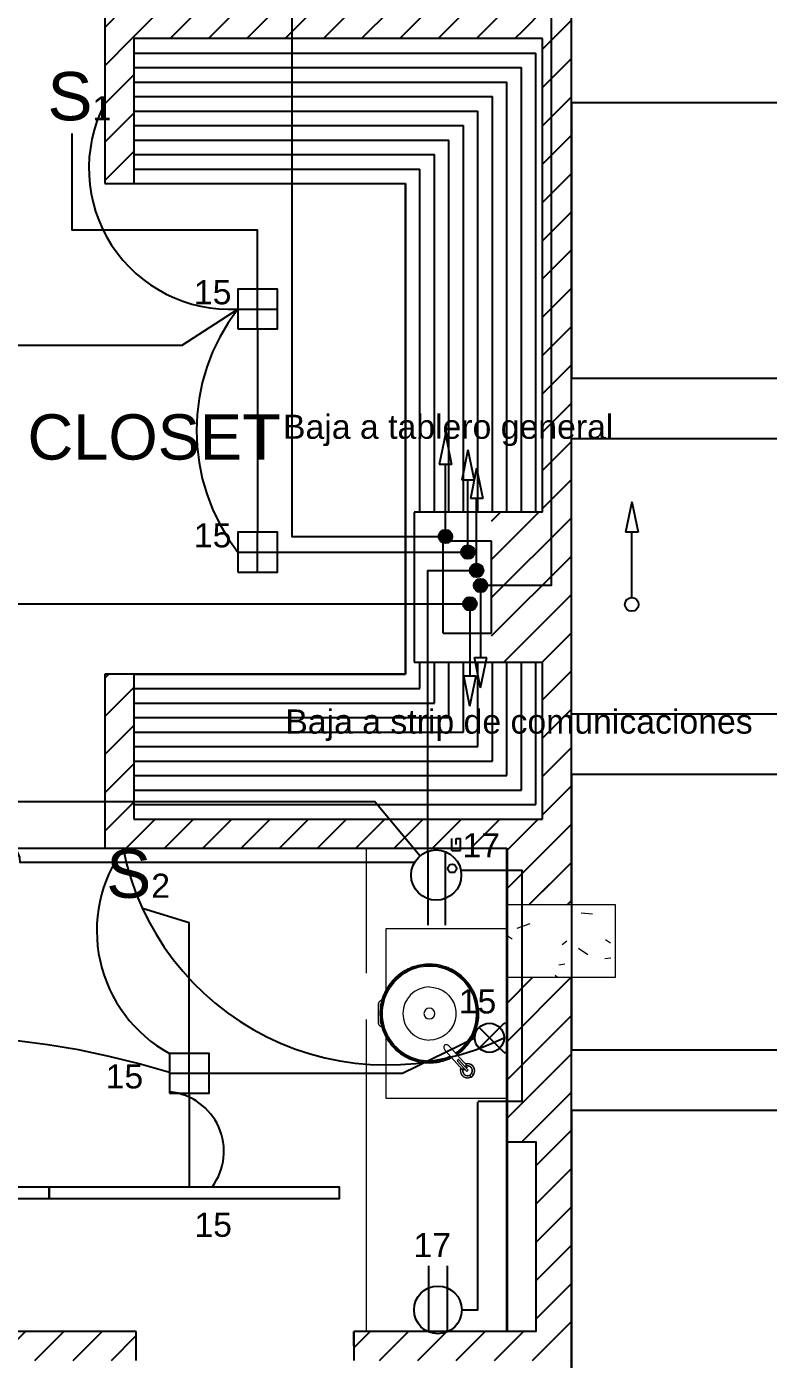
# Model space of a CAD drawing. Header units: inches. Extents: x 131 to 82119, y 71 to 16923.
# Drawn here: x 326.74 to 329.81, y 166.78 to 172.3 of the extents above; entities that cross this region are included whole.
import ezdxf
from ezdxf.enums import TextEntityAlignment as Align

# ---------------------------------------------------------------- set-up
doc = ezdxf.new("R2010")
doc.units = ezdxf.units.IN
doc.header["$MEASUREMENT"] = 0
doc.linetypes.add('HIDDEN', pattern=[9.525, 6.35, -3.175])
for name, color, linetype in [('Arquitectonico', 253, 'Continuous'), ('BLOQUES TOMAS Y LUCES', 140, 'Continuous'), ('INTERRUPTORES', 6, 'Continuous'), ('LAMPARAS', 20, 'Continuous'), ('LUCES Y TOMAS', 5, 'Continuous'), ('Retorno', 5, 'HIDDEN')]:
    doc.layers.add(name, color=color, linetype=linetype)
for name, color, linetype, lineweight in [('DUCTO-PARED O TECHO', 7, 'Continuous', 25), ('P-SANR-FIXT-OTLN', 6, 'Continuous', 18), ('Q-CASE-____-MCUT', 31, 'Continuous', 35), ('Q-CASE-____-OTLN', 31, 'Continuous', 18), ('RED-TELEVISIÓN', 84, 'TELEVISION', 25), ('RED-TELÉFONO', 240, 'TELEFONO', 25), ('S-COLS-____-MCUT', 52, 'Continuous', 18), ('S-COLS-____-OTLN', 52, 'Continuous', 18), ('SIMBOLOGIA', 150, 'Continuous', 25), ('SIMBOLOGÍA', 150, 'Continuous', 25)]:
    doc.layers.add(name, color=color, linetype=linetype, lineweight=lineweight)
doc.styles.add('Arial_2', font='arial.ttf', dxfattribs={"height": 0.089295})
doc.styles.get("Standard").update_dxf_attribs({"font": 'arial.ttf'})
doc.linetypes.add('TELEFONO', pattern='A,0.32,-0.12,["TEL",Standard,S=0.065,R=0,X=-0.065,Y=-0.0325],-0.14', length=0.58)
doc.linetypes.add('TELEVISION', pattern='A,0.32,-0.13,["TV",Standard,S=0.065,R=0,X=-0.065,Y=-0.0325],-0.13', length=0.58)
pattern_1 = [(45, (332.12192, 174.97212), (-0.079196, 0.079196), [])]

# ---------------------------------------------------------------- blocks, each defined once
blk = doc.blocks.new('M_Concrete-Rectangular-Column - Columna Concreto 0_30 x 0_45-1658768-ARQ-P2')
at = {"layer": 'S-COLS-____-OTLN'}
h = blk.add_hatch(dxfattribs=at)
h.set_pattern_fill('FP_8', style=0, pattern_type=2)
h.set_pattern_definition([(50, (3.166, 6.459), (0.546432, -0.047308), [0.057, -0.629]), (355, (3.166, 6.459), (-0.10543, 0.57337), [0.046, -0.503]), (100.451, (3.212, 6.455), (0.440955, 0.525708), [0.049, -0.534]), (46.184, (3.166, 6.611), (0.81312, -0.12606), [0.086, -0.943]), (96.636, (3.234, 6.601), (0.711995, 0.74225), [0.073, -0.801]), (351.184, (3.166, 6.611), (0.71223, 0.74262), [0.069, -0.754]), (21, (3.242, 6.573), (0.454985, -0.306292), [0.057, -0.629]), (326, (3.242, 6.573), (0.185766, 0.552594), [0.046, -0.503]), (71.451, (3.28, 6.548), (0.640536, 0.246016), [0.049, -0.534]), (37.5, (3.166, 6.459), (0.009206, 0.2541166), [0.025, -0.472, 0.025, -0.485, -0.505]), (37.5, (3.166, 6.459), (0.009206, 0.2541166), [-1.007, 0.025, -0.48]), (7.5, (3.166, 6.459), (0.200461, 0.300738), [0.025, -0.266, 0.025, -0.46, -0.192]), (7.5, (3.166, 6.459), (0.200461, 0.300738), [-0.776, 0.025, -0.167]), (327.5, (2.996, 6.459), (0.406483, -0.0170776), [0.025, -0.165, 0.025, -0.569, -0.789]), (327.5, (2.996, 6.459), (0.406483, -0.0170776), [-0.785, 0.025, -0.764]), (317.5, (2.92, 6.459), (0.443999, 0.076008), [0.025, -0.223, 0.025, -0.37, -0.56]), (317.5, (2.92, 6.459), (0.443999, 0.076008), [-0.642, 0.025, -0.535])])
h.paths.add_polyline_path([(0.225, -0.15), (0.225, 0.15), (-0.225, 0.15), (-0.225, -0.15)], flags=0)
at = {"layer": 'S-COLS-____-MCUT'}
for p, q in [((0.225, 0.15), (-0.225, 0.15)), ((-0.225, 0.15), (-0.225, -0.15)), ((0.225, -0.15), (0.225, 0.15)), ((-0.225, -0.15), (0.225, -0.15))]:
    blk.add_line(p, q, dxfattribs=at)
blk = doc.blocks.new('Encimera sin hueco - Profundidad 600 mm-V13-ARQ-P2')
at = {"layer": 'Q-CASE-____-MCUT'}
blk.add_line((-1.2005, -0.0191), (0.7995, -0.0191), dxfattribs=at)
at = {"layer": 'Q-CASE-____-OTLN'}
for p, q in [((-1.2005, -0.0191), (0.7995, -0.0191)), ((-1.2005, -0.6), (-0.683, -0.6)), ((-0.4908, -0.6), (0.7995, -0.6))]:
    blk.add_line(p, q, dxfattribs=at)
blk = doc.blocks.new('Single_Sink_Vanity_15616 - 500x700mm-V4-ARQ-P2')
at = {"layer": 'P-SANR-FIXT-OTLN'}
for p, q in [((0.035, 0.2825), (-0.035, 0.2825)), ((-0.0961, 0.25), (-0.35, 0.25)), ((-0.35, 0.25), (-0.35, -0.2499)), ((-0.035, 0.2725), (-0.017, 0.2725)), ((0.017, 0.2725), (0.035, 0.2725)), ((0.35, 0.25), (0.0961, 0.25)), ((0.35, -0.2499), (0.35, 0.25)), ((-0.154, 0.0036), (-0.2324, -0.067)), ((-0.1953, -0.0448), (-0.2395, -0.0846)), ((-0.2339, -0.0907), (-0.1898, -0.051)), ((-0.2157, -0.0856), (-0.1373, -0.015)), ((-0.2568, -0.0957), (-0.2626, -0.1009)), ((-0.2533, -0.1112), (-0.2475, -0.106)), ((-0.2339, -0.0907), (-0.2395, -0.0846))]:
    blk.add_line(p, q, dxfattribs=at)
at = {"layer": 'P-SANR-FIXT-OTLN', "flags": 128}
for points in [[(-0.035, 0.2825), (-0.0358, 0.2825), (-0.0366, 0.2824), (-0.0374, 0.2824), (-0.0382, 0.2822), (-0.039, 0.2821), (-0.0398, 0.2819), (-0.0405, 0.2817), (-0.0413, 0.2815), (-0.042, 0.2812), (-0.0428, 0.2809), (-0.0435, 0.2806), (-0.0442, 0.2802), (-0.0449, 0.2799), (-0.0456, 0.2794), (-0.0463, 0.279), (-0.0469, 0.2785), (-0.0476, 0.2781), (-0.0482, 0.2775), (-0.0488, 0.277), (-0.0493, 0.2764), (-0.0499, 0.2758), (-0.0504, 0.2752), (-0.0509, 0.2746), (-0.0514, 0.274), (-0.0518, 0.2733), (-0.0522, 0.2726), (-0.0526, 0.2719), (-0.053, 0.2712), (-0.0533, 0.2705), (-0.0536, 0.2697), (-0.0539, 0.269), (-0.0542, 0.2682), (-0.0544, 0.2675), (-0.0546, 0.2667)], [(-0.0493, 0.2764), (-0.0499, 0.2758), (-0.0504, 0.2752), (-0.0509, 0.2746), (-0.0514, 0.274), (-0.0518, 0.2733), (-0.0522, 0.2726), (-0.0526, 0.2719), (-0.053, 0.2712), (-0.0533, 0.2705), (-0.0536, 0.2697), (-0.0539, 0.269), (-0.0542, 0.2682), (-0.0544, 0.2675), (-0.0546, 0.2667)], [(-0.035, 0.2825), (-0.0358, 0.2825), (-0.0366, 0.2824), (-0.0374, 0.2824), (-0.0382, 0.2822), (-0.039, 0.2821), (-0.0398, 0.2819), (-0.0405, 0.2817), (-0.0413, 0.2815), (-0.042, 0.2812), (-0.0428, 0.2809), (-0.0435, 0.2806), (-0.0442, 0.2802), (-0.0449, 0.2799), (-0.0456, 0.2794), (-0.0463, 0.279), (-0.0469, 0.2785), (-0.0476, 0.2781), (-0.0482, 0.2775), (-0.0488, 0.277)], [(0.0489, 0.2768), (0.0483, 0.2774), (0.0477, 0.2779), (0.0471, 0.2784), (0.0465, 0.2789), (0.0458, 0.2793), (0.0451, 0.2797), (0.0444, 0.2801), (0.0437, 0.2805), (0.043, 0.2808), (0.0422, 0.2811), (0.0415, 0.2814), (0.0407, 0.2817), (0.04, 0.2819), (0.0392, 0.2821), (0.0384, 0.2822), (0.0376, 0.2823), (0.0368, 0.2824), (0.036, 0.2825), (0.0352, 0.2825), (0.035, 0.2825)], [(0.0546, 0.2665), (0.0544, 0.2673), (0.0542, 0.268), (0.054, 0.2688), (0.0537, 0.2695), (0.0534, 0.2703), (0.0531, 0.271), (0.0527, 0.2717), (0.0524, 0.2724), (0.0519, 0.2731), (0.0515, 0.2738), (0.051, 0.2744), (0.0506, 0.2751), (0.05, 0.2757), (0.0495, 0.2763), (0.0489, 0.2768), (0.0483, 0.2774), (0.0477, 0.2779), (0.0471, 0.2784), (0.0465, 0.2789), (0.0458, 0.2793), (0.0451, 0.2797), (0.0444, 0.2801), (0.0437, 0.2805), (0.043, 0.2808), (0.0422, 0.2811), (0.0415, 0.2814), (0.0407, 0.2817), (0.04, 0.2819), (0.0392, 0.2821), (0.0384, 0.2822), (0.0376, 0.2823), (0.0368, 0.2824), (0.036, 0.2825), (0.0352, 0.2825), (0.035, 0.2825)], [(0.0546, 0.2665), (0.0544, 0.2673), (0.0542, 0.268), (0.054, 0.2688), (0.0537, 0.2695), (0.0534, 0.2703), (0.0531, 0.271), (0.0527, 0.2717), (0.0524, 0.2724), (0.0519, 0.2731), (0.0515, 0.2738), (0.051, 0.2744), (0.0506, 0.2751), (0.05, 0.2757), (0.0495, 0.2763)], [(0.2047, 0.07), (0.2045, 0.0782), (0.204, 0.0864), (0.2032, 0.0945), (0.202, 0.1026), (0.2006, 0.1107), (0.1988, 0.1186), (0.1967, 0.1266), (0.1943, 0.1344), (0.1915, 0.1421), (0.1885, 0.1497), (0.1852, 0.1572), (0.1815, 0.1645), (0.1776, 0.1717), (0.1734, 0.1787), (0.1689, 0.1856), (0.1641, 0.1922), (0.1591, 0.1987), (0.1539, 0.2049), (0.1483, 0.211), (0.1426, 0.2168), (0.1366, 0.2224), (0.1304, 0.2277), (0.124, 0.2328), (0.1174, 0.2376), (0.1106, 0.2422), (0.1036, 0.2465), (0.0965, 0.2505), (0.0892, 0.2542), (0.0817, 0.2576), (0.0742, 0.2607), (0.0665, 0.2636), (0.0587, 0.2661), (0.0508, 0.2682), (0.0428, 0.2701), (0.0348, 0.2717), (0.0267, 0.2729), (0.0186, 0.2738), (0.0104, 0.2744), (0.0022, 0.2746), (-0.006, 0.2746), (-0.0142, 0.2742), (-0.0223, 0.2734), (-0.0304, 0.2724), (-0.0385, 0.271), (-0.0465, 0.2693), (-0.0544, 0.2673), (-0.0623, 0.2649), (-0.07, 0.2623), (-0.0777, 0.2593), (-0.0852, 0.2561), (-0.0925, 0.2525), (-0.0998, 0.2487), (-0.1068, 0.2446), (-0.1137, 0.2401), (-0.1204, 0.2355), (-0.127, 0.2305), (-0.1333, 0.2253), (-0.1394, 0.2199), (-0.1453, 0.2142), (-0.1509, 0.2082), (-0.1563, 0.2021), (-0.1615, 0.1957), (-0.1664, 0.1892), (-0.171, 0.1824), (-0.1754, 0.1755), (-0.1794, 0.1684), (-0.1832, 0.1611), (-0.1867, 0.1537), (-0.1899, 0.1462), (-0.1928, 0.1386), (-0.1954, 0.1308), (-0.1977, 0.1229), (-0.1996, 0.115), (-0.2013, 0.107), (-0.2026, 0.0989), (-0.2036, 0.0908), (-0.2043, 0.0826), (-0.2046, 0.0744), (-0.2047, 0.07)], [(0.1997, 0.07), (0.1995, 0.078), (0.199, 0.086), (0.1982, 0.0939), (0.1971, 0.1018), (0.1957, 0.1097), (0.1939, 0.1175), (0.1919, 0.1252), (0.1895, 0.1328), (0.1869, 0.1403), (0.1839, 0.1477), (0.1806, 0.155), (0.1771, 0.1622), (0.1733, 0.1692), (0.1692, 0.1761), (0.1648, 0.1827), (0.1601, 0.1892), (0.1552, 0.1955), (0.1501, 0.2016), (0.1447, 0.2075), (0.1391, 0.2132), (0.1333, 0.2187), (0.1272, 0.2239), (0.121, 0.2288), (0.1145, 0.2336), (0.1079, 0.238), (0.1011, 0.2422), (0.0941, 0.2461), (0.087, 0.2497), (0.0797, 0.253), (0.0723, 0.2561), (0.0648, 0.2588), (0.0572, 0.2613), (0.0495, 0.2634), (0.0418, 0.2652), (0.0339, 0.2667), (0.026, 0.2679), (0.0181, 0.2688), (0.0101, 0.2694), (0.0022, 0.2696), (-0.0058, 0.2696), (-0.0138, 0.2692), (-0.0218, 0.2685), (-0.0297, 0.2674), (-0.0375, 0.2661), (-0.0454, 0.2644), (-0.0531, 0.2625), (-0.0608, 0.2602), (-0.0683, 0.2576), (-0.0758, 0.2547), (-0.0831, 0.2515), (-0.0903, 0.2481), (-0.0973, 0.2443), (-0.1042, 0.2403), (-0.1109, 0.236), (-0.1175, 0.2314), (-0.1239, 0.2266), (-0.13, 0.2215), (-0.136, 0.2162), (-0.1417, 0.2106), (-0.1472, 0.2049), (-0.1525, 0.1989), (-0.1575, 0.1927), (-0.1623, 0.1863), (-0.1668, 0.1797), (-0.1711, 0.1729), (-0.1751, 0.166), (-0.1788, 0.1589), (-0.1822, 0.1517), (-0.1853, 0.1443), (-0.1881, 0.1369), (-0.1906, 0.1293), (-0.1929, 0.1216), (-0.1948, 0.1139), (-0.1964, 0.1061), (-0.1977, 0.0982), (-0.1986, 0.0902), (-0.1993, 0.0823), (-0.1996, 0.0743), (-0.1997, 0.07)], [(-0.042, 0.2697), (-0.0417, 0.2699), (-0.0414, 0.2702), (-0.0411, 0.2705), (-0.0407, 0.2707), (-0.0404, 0.2709), (-0.0401, 0.2711), (-0.0397, 0.2713), (-0.0394, 0.2715), (-0.039, 0.2717), (-0.0386, 0.2718), (-0.0382, 0.272), (-0.0379, 0.2721), (-0.0375, 0.2722), (-0.0371, 0.2723), (-0.0367, 0.2724), (-0.0363, 0.2724), (-0.0359, 0.2725), (-0.0355, 0.2725), (-0.0351, 0.2725), (-0.035, 0.2725)], [(0.035, 0.2725), (0.0354, 0.2725), (0.0358, 0.2725), (0.0362, 0.2724), (0.0366, 0.2724), (0.037, 0.2723), (0.0374, 0.2722), (0.0378, 0.2721), (0.0381, 0.272), (0.0385, 0.2719), (0.0389, 0.2717), (0.0393, 0.2715), (0.0396, 0.2714), (0.04, 0.2712), (0.0403, 0.271), (0.0406, 0.2708), (0.041, 0.2705), (0.0413, 0.2703), (0.0416, 0.27), (0.0419, 0.2697), (0.0422, 0.2695)], [(-0.2047, 0.07), (-0.2045, 0.0618), (-0.204, 0.0536), (-0.2032, 0.0455), (-0.202, 0.0374), (-0.2006, 0.0293), (-0.1988, 0.0214), (-0.1967, 0.0134), (-0.1943, 0.0056), (-0.1915, -0.0021), (-0.1885, -0.0097), (-0.1852, -0.0172), (-0.1825, -0.0224)], [(-0.1997, 0.07), (-0.1995, 0.062), (-0.199, 0.054), (-0.1982, 0.0461), (-0.1971, 0.0382), (-0.1957, 0.0303), (-0.1939, 0.0225), (-0.1919, 0.0148), (-0.1895, 0.0072), (-0.1869, -0.0003), (-0.1839, -0.0077), (-0.1806, -0.015), (-0.1787, -0.019)], [(-0.1699, -0.044), (-0.1689, -0.0456), (-0.1641, -0.0522), (-0.1591, -0.0587), (-0.1539, -0.0649), (-0.1483, -0.071), (-0.1426, -0.0768), (-0.1366, -0.0824), (-0.1304, -0.0877), (-0.124, -0.0928), (-0.1174, -0.0976), (-0.1106, -0.1022), (-0.1036, -0.1065), (-0.0965, -0.1105), (-0.0892, -0.1142), (-0.0817, -0.1176), (-0.0742, -0.1207), (-0.0665, -0.1236), (-0.0587, -0.1261), (-0.0508, -0.1282), (-0.0428, -0.1301), (-0.0348, -0.1317), (-0.0267, -0.1329), (-0.0186, -0.1338), (-0.0104, -0.1344), (-0.0022, -0.1346), (0.006, -0.1346), (0.0142, -0.1342), (0.0223, -0.1334), (0.0304, -0.1324), (0.0385, -0.131), (0.0465, -0.1293), (0.0544, -0.1273), (0.0623, -0.1249), (0.07, -0.1223), (0.0777, -0.1193), (0.0852, -0.1161), (0.0925, -0.1125), (0.0998, -0.1087), (0.1068, -0.1046), (0.1137, -0.1001), (0.1204, -0.0955), (0.127, -0.0905), (0.1333, -0.0853), (0.1394, -0.0799), (0.1453, -0.0742), (0.1509, -0.0682), (0.1563, -0.0621), (0.1615, -0.0557), (0.1664, -0.0492), (0.171, -0.0424), (0.1754, -0.0355), (0.1794, -0.0284), (0.1832, -0.0211), (0.1867, -0.0137), (0.1899, -0.0062), (0.1928, 0.0014), (0.1954, 0.0092), (0.1977, 0.0171), (0.1996, 0.025), (0.2013, 0.033), (0.2026, 0.0411), (0.2036, 0.0492), (0.2043, 0.0574), (0.2046, 0.0656), (0.2047, 0.07)], [(-0.1662, -0.0406), (-0.1648, -0.0427), (-0.1601, -0.0492), (-0.1552, -0.0555), (-0.1501, -0.0616), (-0.1447, -0.0675), (-0.1391, -0.0732), (-0.1333, -0.0787), (-0.1272, -0.0839), (-0.121, -0.0888), (-0.1145, -0.0936), (-0.1079, -0.098), (-0.1011, -0.1022), (-0.0941, -0.1061), (-0.087, -0.1097), (-0.0797, -0.113), (-0.0723, -0.1161), (-0.0648, -0.1188), (-0.0572, -0.1213), (-0.0495, -0.1234), (-0.0418, -0.1252), (-0.0339, -0.1267), (-0.026, -0.1279), (-0.0181, -0.1288), (-0.0101, -0.1294), (-0.0022, -0.1296), (0.0058, -0.1296), (0.0138, -0.1292), (0.0218, -0.1285), (0.0297, -0.1274), (0.0375, -0.1261), (0.0454, -0.1244), (0.0531, -0.1225), (0.0608, -0.1202), (0.0683, -0.1176), (0.0758, -0.1147), (0.0831, -0.1115), (0.0903, -0.1081), (0.0973, -0.1043), (0.1042, -0.1003), (0.1109, -0.096), (0.1175, -0.0914), (0.1239, -0.0866), (0.13, -0.0815), (0.136, -0.0762), (0.1417, -0.0706), (0.1472, -0.0649), (0.1525, -0.0589), (0.1575, -0.0527), (0.1623, -0.0463), (0.1668, -0.0397), (0.1711, -0.0329), (0.1751, -0.026), (0.1788, -0.0189), (0.1822, -0.0117), (0.1853, -0.0043), (0.1881, 0.0031), (0.1906, 0.0107), (0.1929, 0.0184), (0.1948, 0.0261), (0.1964, 0.0339), (0.1977, 0.0418), (0.1986, 0.0498), (0.1993, 0.0577), (0.1996, 0.0657), (0.1997, 0.07)], [(0.1099, 0.07), (0.1084, 0.0519), (0.1039, 0.0343), (0.0966, 0.0177), (0.0867, 0.0025), (0.0744, -0.0108), (0.0601, -0.022), (0.0441, -0.0306), (0.027, -0.0365), (0.0091, -0.0395), (-0.0091, -0.0395), (-0.027, -0.0365), (-0.0441, -0.0306), (-0.0601, -0.022), (-0.0744, -0.0108), (-0.0867, 0.0025), (-0.0966, 0.0177), (-0.1039, 0.0343), (-0.1084, 0.0519), (-0.11, 0.07)], [(-0.1314, 0.0071), (-0.1333, 0.0087), (-0.1357, 0.0097), (-0.1385, 0.0101), (-0.1415, 0.0099), (-0.1447, 0.0092), (-0.1479, 0.0078), (-0.1511, 0.0059), (-0.154, 0.0036)], [(-0.1373, -0.015), (-0.1346, -0.0123), (-0.1325, -0.0094), (-0.1308, -0.0063), (-0.1297, -0.0032), (-0.1292, -0.0002), (-0.1293, 0.0026), (-0.1301, 0.0051), (-0.1314, 0.0071)], [(-0.1898, -0.051), (-0.1904, -0.0494), (-0.1912, -0.0479), (-0.1924, -0.0466), (-0.1937, -0.0456), (-0.1953, -0.0448)], [(-0.2256, -0.0609), (-0.2266, -0.0605), (-0.2276, -0.0602), (-0.2288, -0.0598), (-0.2299, -0.0595), (-0.231, -0.0593), (-0.2321, -0.0591), (-0.2333, -0.0589), (-0.2344, -0.0588), (-0.2356, -0.0587), (-0.2368, -0.0587), (-0.2379, -0.0587), (-0.2391, -0.0588), (-0.2402, -0.0589), (-0.2414, -0.0591), (-0.2425, -0.0593), (-0.2436, -0.0596), (-0.2448, -0.0599), (-0.2459, -0.0602), (-0.247, -0.0606), (-0.248, -0.061), (-0.2491, -0.0615), (-0.2501, -0.062), (-0.2512, -0.0626), (-0.2521, -0.0632), (-0.2531, -0.0638), (-0.2541, -0.0645), (-0.255, -0.0652), (-0.2559, -0.0659), (-0.2567, -0.0667), (-0.2575, -0.0675), (-0.2583, -0.0684), (-0.2591, -0.0693), (-0.2598, -0.0702), (-0.2605, -0.0711), (-0.2611, -0.0721), (-0.2617, -0.0731), (-0.2623, -0.0741), (-0.2628, -0.0751), (-0.2633, -0.0762), (-0.2637, -0.0772), (-0.2641, -0.0783), (-0.2645, -0.0794), (-0.2648, -0.0805), (-0.265, -0.0817), (-0.2653, -0.0828), (-0.2654, -0.084), (-0.2656, -0.0851), (-0.2656, -0.0863), (-0.2657, -0.0874), (-0.2657, -0.0886), (-0.2656, -0.0897), (-0.2655, -0.0909), (-0.2653, -0.092), (-0.2651, -0.0932), (-0.2649, -0.0943), (-0.2646, -0.0954), (-0.2643, -0.0966), (-0.2639, -0.0976), (-0.2635, -0.0987), (-0.263, -0.0998), (-0.2625, -0.1008)], [(-0.2245, -0.0712), (-0.2252, -0.0708), (-0.2259, -0.0703), (-0.2266, -0.0699), (-0.2273, -0.0695), (-0.228, -0.0692), (-0.2288, -0.0688), (-0.2295, -0.0685), (-0.2303, -0.0683), (-0.2311, -0.068), (-0.2319, -0.0678), (-0.2327, -0.0676), (-0.2335, -0.0675), (-0.2343, -0.0674), (-0.2351, -0.0673), (-0.2359, -0.0672), (-0.2367, -0.0672), (-0.2376, -0.0672), (-0.2384, -0.0673), (-0.2392, -0.0674), (-0.24, -0.0675), (-0.2408, -0.0676), (-0.2416, -0.0678), (-0.2424, -0.068), (-0.2432, -0.0683), (-0.2439, -0.0686), (-0.2447, -0.0689), (-0.2455, -0.0692), (-0.2462, -0.0696), (-0.2469, -0.07), (-0.2476, -0.0704), (-0.2483, -0.0708), (-0.2489, -0.0713), (-0.2496, -0.0718), (-0.2502, -0.0723), (-0.2508, -0.0729), (-0.2514, -0.0735), (-0.252, -0.0741), (-0.2525, -0.0747), (-0.253, -0.0753), (-0.2535, -0.076), (-0.2539, -0.0767), (-0.2544, -0.0774), (-0.2548, -0.0781), (-0.2551, -0.0788), (-0.2555, -0.0796), (-0.2558, -0.0803), (-0.2561, -0.0811), (-0.2563, -0.0819), (-0.2565, -0.0826), (-0.2567, -0.0834), (-0.2569, -0.0842), (-0.257, -0.0851), (-0.2571, -0.0859), (-0.2571, -0.0867), (-0.2571, -0.0875), (-0.2571, -0.0883), (-0.2571, -0.0891), (-0.257, -0.0899), (-0.2569, -0.0908), (-0.2568, -0.0916)], [(-0.2249, -0.0716), (-0.2255, -0.0711), (-0.2262, -0.0707), (-0.2269, -0.0703), (-0.2276, -0.0699), (-0.2283, -0.0695), (-0.2291, -0.0692), (-0.2298, -0.0689), (-0.2306, -0.0686), (-0.2313, -0.0684), (-0.2321, -0.0682), (-0.2329, -0.068), (-0.2337, -0.0679), (-0.2345, -0.0678), (-0.2353, -0.0677), (-0.2361, -0.0676), (-0.2369, -0.0676), (-0.2377, -0.0676), (-0.2385, -0.0677), (-0.2393, -0.0678), (-0.2401, -0.0679), (-0.2409, -0.068), (-0.2417, -0.0682), (-0.2425, -0.0684), (-0.2433, -0.0687), (-0.244, -0.0689), (-0.2448, -0.0692), (-0.2455, -0.0696), (-0.2463, -0.0699), (-0.247, -0.0703), (-0.2477, -0.0707), (-0.2483, -0.0712), (-0.249, -0.0717), (-0.2496, -0.0722), (-0.2502, -0.0727), (-0.2508, -0.0732), (-0.2514, -0.0738), (-0.252, -0.0744), (-0.2525, -0.075), (-0.253, -0.0756), (-0.2535, -0.0763), (-0.2539, -0.077), (-0.2543, -0.0776), (-0.2547, -0.0784), (-0.2551, -0.0791), (-0.2554, -0.0798), (-0.2557, -0.0806), (-0.256, -0.0813), (-0.2563, -0.0821), (-0.2565, -0.0829), (-0.2567, -0.0837), (-0.2568, -0.0844), (-0.2569, -0.0852), (-0.257, -0.0861), (-0.2571, -0.0869), (-0.2571, -0.0877), (-0.2571, -0.0885), (-0.257, -0.0893), (-0.257, -0.0901), (-0.2569, -0.0909), (-0.2567, -0.0917), (-0.2566, -0.0925), (-0.2564, -0.0933), (-0.2561, -0.094), (-0.2559, -0.0948), (-0.2556, -0.0956), (-0.2552, -0.0963), (-0.2549, -0.097), (-0.2545, -0.0977), (-0.2541, -0.0984), (-0.2537, -0.0991), (-0.2532, -0.0998), (-0.2527, -0.1004), (-0.2522, -0.101), (-0.2519, -0.1014)], [(-0.2562, -0.0939), (-0.2559, -0.0947), (-0.2556, -0.0955), (-0.2553, -0.0962), (-0.2549, -0.097), (-0.2545, -0.0977), (-0.2541, -0.0984), (-0.2537, -0.0991), (-0.2532, -0.0997), (-0.2527, -0.1004), (-0.2522, -0.101), (-0.2519, -0.1014)], [(-0.253, -0.1116), (-0.252, -0.1123), (-0.251, -0.1128), (-0.25, -0.1134), (-0.249, -0.1139), (-0.2479, -0.1144), (-0.2468, -0.1148), (-0.2458, -0.1152), (-0.2446, -0.1155), (-0.2435, -0.1158), (-0.2424, -0.1161), (-0.2413, -0.1163), (-0.2401, -0.1164), (-0.239, -0.1166), (-0.2378, -0.1166), (-0.2366, -0.1166), (-0.2355, -0.1166), (-0.2343, -0.1165), (-0.2332, -0.1164), (-0.232, -0.1163), (-0.2309, -0.1161), (-0.2298, -0.1158), (-0.2286, -0.1155), (-0.2275, -0.1152), (-0.2264, -0.1148), (-0.2254, -0.1143), (-0.2243, -0.1139), (-0.2233, -0.1133), (-0.2222, -0.1128), (-0.2213, -0.1122), (-0.2203, -0.1115), (-0.2193, -0.1109), (-0.2184, -0.1102), (-0.2175, -0.1094), (-0.2167, -0.1086), (-0.2159, -0.1078), (-0.2151, -0.107), (-0.2143, -0.1061), (-0.2136, -0.1052), (-0.2129, -0.1042), (-0.2123, -0.1033), (-0.2117, -0.1023), (-0.2111, -0.1013), (-0.2106, -0.1002), (-0.2101, -0.0992), (-0.2097, -0.0981), (-0.2093, -0.097), (-0.2089, -0.0959), (-0.2086, -0.0948), (-0.2084, -0.0937), (-0.2081, -0.0925), (-0.208, -0.0914), (-0.2078, -0.0902), (-0.2078, -0.0891), (-0.2077, -0.0879), (-0.2077, -0.0868), (-0.2078, -0.0856), (-0.2079, -0.0845), (-0.2081, -0.0833), (-0.2083, -0.0822), (-0.2085, -0.081), (-0.2088, -0.0799)], [(-0.2519, -0.1014), (-0.2513, -0.102), (-0.2508, -0.1025), (-0.2502, -0.1031), (-0.2496, -0.1036), (-0.2489, -0.1041), (-0.2483, -0.1045), (-0.2476, -0.105), (-0.2469, -0.1054), (-0.2462, -0.1058), (-0.2454, -0.1061), (-0.2447, -0.1065), (-0.244, -0.1068), (-0.2432, -0.107), (-0.2424, -0.1073), (-0.2416, -0.1075), (-0.2409, -0.1077), (-0.2401, -0.1078), (-0.2393, -0.1079), (-0.2385, -0.108), (-0.2376, -0.108), (-0.2368, -0.108), (-0.236, -0.108), (-0.2352, -0.108), (-0.2344, -0.1079), (-0.2336, -0.1078), (-0.2328, -0.1076), (-0.232, -0.1075), (-0.2313, -0.1072), (-0.2305, -0.107), (-0.2297, -0.1067), (-0.229, -0.1064), (-0.2282, -0.1061), (-0.2275, -0.1057), (-0.2268, -0.1054), (-0.2261, -0.1049), (-0.2254, -0.1045), (-0.2248, -0.104), (-0.2241, -0.1035), (-0.2235, -0.103), (-0.2229, -0.1025), (-0.2224, -0.1019), (-0.2218, -0.1013), (-0.2213, -0.1007), (-0.2208, -0.1), (-0.2203, -0.0994), (-0.2199, -0.0987), (-0.2194, -0.098), (-0.219, -0.0973), (-0.2187, -0.0966), (-0.2183, -0.0959), (-0.218, -0.0951), (-0.2178, -0.0944), (-0.2175, -0.0936), (-0.2173, -0.0928), (-0.2171, -0.092), (-0.217, -0.0912), (-0.2168, -0.0904), (-0.2168, -0.0896), (-0.2167, -0.0888), (-0.2167, -0.088), (-0.2167, -0.0872), (-0.2167, -0.0864), (-0.2168, -0.0856), (-0.2169, -0.0848), (-0.217, -0.084), (-0.2172, -0.0832), (-0.2174, -0.0824), (-0.2176, -0.0816), (-0.2179, -0.0809), (-0.2182, -0.0801), (-0.2185, -0.0794), (-0.2189, -0.0787), (-0.2193, -0.0779)], [(-0.2519, -0.1014), (-0.2513, -0.102), (-0.2508, -0.1025), (-0.2501, -0.1031), (-0.2495, -0.1036), (-0.2489, -0.1041), (-0.2482, -0.1046), (-0.2475, -0.105), (-0.2468, -0.1054), (-0.2461, -0.1058), (-0.2454, -0.1062), (-0.2446, -0.1065), (-0.2439, -0.1068), (-0.2431, -0.1071), (-0.2423, -0.1073), (-0.2415, -0.1075), (-0.2407, -0.1077), (-0.2399, -0.1079), (-0.2391, -0.108), (-0.2383, -0.1081), (-0.2375, -0.1081), (-0.2367, -0.1081), (-0.2358, -0.1081), (-0.235, -0.1081), (-0.2342, -0.108), (-0.2334, -0.1079), (-0.2326, -0.1077), (-0.2318, -0.1075), (-0.231, -0.1073), (-0.2302, -0.1071), (-0.2295, -0.1068), (-0.2287, -0.1065), (-0.2279, -0.1062), (-0.2272, -0.1058), (-0.2265, -0.1054), (-0.2258, -0.105), (-0.2251, -0.1045), (-0.2245, -0.104), (-0.2238, -0.1035)], [(-0.2326, -0.0676), (-0.2305, -0.0682), (-0.2283, -0.069), (-0.2263, -0.0701)], [(-0.2232, -0.103), (-0.2226, -0.1025), (-0.222, -0.1019), (-0.2214, -0.1013), (-0.2209, -0.1007), (-0.2204, -0.1), (-0.2199, -0.0994), (-0.2195, -0.0987), (-0.219, -0.098), (-0.2186, -0.0973), (-0.2183, -0.0965), (-0.2179, -0.0958), (-0.2176, -0.095), (-0.2173, -0.0943), (-0.2171, -0.0935), (-0.2169, -0.0927), (-0.2167, -0.0919), (-0.2165, -0.0911), (-0.2164, -0.0903), (-0.2163, -0.0895), (-0.2163, -0.0887), (-0.2163, -0.0879), (-0.2163, -0.087), (-0.2163, -0.0862), (-0.2164, -0.0854), (-0.2165, -0.0846), (-0.2166, -0.0838), (-0.2168, -0.083), (-0.217, -0.0822), (-0.2172, -0.0814), (-0.2175, -0.0806), (-0.2178, -0.0799), (-0.2181, -0.0791), (-0.2185, -0.0784), (-0.2189, -0.0777)], [(-0.2181, -0.0792), (-0.2173, -0.0813), (-0.2167, -0.0835), (-0.2163, -0.0857)]]:
    blk.add_lwpolyline(points, dxfattribs=at)
at = {"layer": 'P-SANR-FIXT-OTLN'}
for centre, radius, start, end in [((0, 0.07), 0.1953, 360, 180), ((0, 0.07), 0.2005, 50.9343, 128.8145), ((0, 0.07), 0.2005, 148.8462, 180), ((0, 0.07), 0.2005, 131.6832, 141.9231), ((0, 0.07), 0.1099, 0, 180), ((0, 0.07), 0.2005, 38.0769, 48.1935), ((0, 0.07), 0.2005, 0, 31.1538), ((0, 0.07), 0.2005, 180, 206.4934), ((0, 0.07), 0.1953, 180, 205.9973), ((0, 0.07), 0.1953, 213.416, 360), ((0, 0.07), 0.0225, 0, 180), ((0, 0.07), 0.0225, 180, 0), ((0, 0.07), 0.2005, 328.8462, 0), ((0, 0.07), 0.2005, 218.0769, 228.1935), ((0, 0.07), 0.2005, 311.6832, 321.9231), ((-0.2367, -0.0877), 0.03, 132, 312), ((-0.2621, -0.1015), 0.000762, 132.7892, 209.8131), ((-0.2367, -0.0869), 0.03, 209.8131, 234.1869), ((-0.2367, -0.0877), 0.03, 66.8172, 132), ((-0.2563, -0.0962), 0.000762, 52.3065, 132.8002), ((-0.2563, -0.0962), 0.000762, 25.4752, 132.8002), ((-0.2367, -0.0877), 0.02, 55.1754, 222), ((-0.237, -0.0872), 0.0206, 205.1897, 238.8002), ((-0.2367, -0.0877), 0.02, 222, 28.8246), ((-0.248, -0.1054), 0.000762, 311.1998, 351.5499), ((-0.248, -0.1054), 0.000762, 311.1998, 351.5499), ((-0.2317, -0.0737), 0.0015, 132, 147), ((-0.2317, -0.0737), 0.0015, 87, 132), ((-0.2317, -0.0737), 0.0015, 252, 267), ((-0.2369, -0.0878), 0.0157, 58.7869, 68.9188), ((-0.2317, -0.0737), 0.0015, 297, 312), ((-0.2317, -0.0737), 0.0015, 312, 57), ((-0.2223, -0.0842), 0.0015, 177, 192), ((-0.2223, -0.0842), 0.0015, 132, 147), ((-0.2223, -0.0842), 0.0015, 27, 132), ((-0.2369, -0.0878), 0.0157, 17.882, 25.2131), ((-0.2369, -0.0878), 0.0157, 9.0888, 12.6673), ((-0.2223, -0.0842), 0.0015, 312, 357), ((-0.2367, -0.0877), 0.03, 312, 17.1828), ((0, 0.07), 0.2005, 230.9343, 308.6755), ((-0.2538, -0.1106), 0.000762, 234.1869, 311.2108)]:
    blk.add_arc(centre, radius, start, end, dxfattribs=at)
for start_param, end_param in [(0, 0.226445), (5.225863, 6.283185), (3.141593, 4.198915), (2.915148, 3.141593)]:
    blk.add_ellipse((-0.224, -0.0763), major_axis=(-0.00836, 0.00929), ratio=0.224951, start_param=start_param, end_param=end_param, dxfattribs=at)
for points, knots in [([(-0.2307, -0.0748), (-0.2309, -0.075), (-0.2312, -0.0751), (-0.2316, -0.0752), (-0.2319, -0.0752), (-0.2323, -0.0751), (-0.2327, -0.0749), (-0.233, -0.0745), (-0.2332, -0.0741), (-0.2332, -0.0737), (-0.2332, -0.0734), (-0.2331, -0.0729), (-0.2329, -0.0727), (-0.2327, -0.0726)], [-1, -1, -1, -1, -0.833333, -0.791667, -0.75, -0.666667, -0.555556, -0.444444, -0.333333, -0.277778, -0.222222, -0.111111, 0, 0, 0, 0]), ([(-0.2327, -0.0726), (-0.2325, -0.0724), (-0.2322, -0.0722), (-0.2319, -0.0722), (-0.2316, -0.0722), (-0.2312, -0.0722), (-0.2308, -0.0725), (-0.2304, -0.0729), (-0.2303, -0.0733), (-0.2302, -0.0736), (-0.2302, -0.074), (-0.2304, -0.0744), (-0.2306, -0.0747), (-0.2307, -0.0748)], [-1, -1, -1, -1, -0.833333, -0.791667, -0.75, -0.666667, -0.555556, -0.444444, -0.333333, -0.277778, -0.222222, -0.111111, 0, 0, 0, 0]), ([(-0.2263, -0.0701), (-0.2264, -0.07), (-0.2266, -0.0699), (-0.227, -0.0697), (-0.2276, -0.0694), (-0.2281, -0.0691), (-0.2286, -0.0689), (-0.2291, -0.0687), (-0.2295, -0.0685), (-0.2299, -0.0684), (-0.2302, -0.0683), (-0.2305, -0.0682), (-0.2308, -0.0681), (-0.2312, -0.068), (-0.2317, -0.0678), (-0.2322, -0.0677), (-0.2325, -0.0677), (-0.2326, -0.0676)], [0.3643786, 0.3643786, 0.3643786, 0.3643786, 0.375, 0.4166667, 0.4583333, 0.5, 0.5416667, 0.5833333, 0.625, 0.6666667, 0.6875, 0.7083333, 0.75, 0.7916667, 0.8333333, 0.9166667, 1, 1, 1, 1]), ([(-0.2212, -0.0853), (-0.2214, -0.0854), (-0.2217, -0.0856), (-0.2221, -0.0857), (-0.2224, -0.0857), (-0.2228, -0.0856), (-0.2232, -0.0854), (-0.2235, -0.085), (-0.2237, -0.0845), (-0.2238, -0.084), (-0.2236, -0.0835), (-0.2234, -0.0832), (-0.2233, -0.0831)], [-1, -1, -1, -1, -0.888889, -0.777778, -0.722222, -0.666667, -0.555556, -0.444444, -0.333333, -0.222222, -0.111111, 0, 0, 0, 0]), ([(-0.2233, -0.0831), (-0.2232, -0.083), (-0.223, -0.0829), (-0.2228, -0.0828), (-0.2226, -0.0827), (-0.2224, -0.0827), (-0.2221, -0.0827), (-0.2218, -0.0827), (-0.2216, -0.0829), (-0.2213, -0.083), (-0.221, -0.0834), (-0.2208, -0.0839), (-0.2207, -0.0844), (-0.2209, -0.0849), (-0.2211, -0.0852), (-0.2212, -0.0853)], [-1, -1, -1, -1, -0.916667, -0.875, -0.833333, -0.791667, -0.75, -0.666667, -0.611111, -0.555556, -0.444444, -0.333333, -0.222222, -0.111111, 0, 0, 0, 0]), ([(-0.2163, -0.0857), (-0.2163, -0.0856), (-0.2164, -0.0853), (-0.2165, -0.0848), (-0.2165, -0.0843), (-0.2166, -0.0839), (-0.2167, -0.0835), (-0.2168, -0.083), (-0.2169, -0.0826), (-0.217, -0.0821), (-0.2172, -0.0816), (-0.2174, -0.081), (-0.2176, -0.0805), (-0.2178, -0.0799), (-0.218, -0.0795), (-0.2181, -0.0793), (-0.2181, -0.0792)], [0, 0, 0, 0, 0.0833333, 0.1666667, 0.2083333, 0.25, 0.2916667, 0.3333333, 0.375, 0.4166667, 0.4583333, 0.5, 0.5416667, 0.5833333, 0.625, 0.6354224, 0.6354224, 0.6354224, 0.6354224])]:
    blk.add_open_spline(points, degree=3, knots=knots, dxfattribs=at)
for points in [[(-0.2263, -0.0701), (-0.2257, -0.0704), (-0.2252, -0.0708), (-0.2246, -0.0712)], [(-0.219, -0.0774), (-0.2187, -0.078), (-0.2184, -0.0786), (-0.2181, -0.0792)]]:
    blk.add_open_spline(points, degree=3, dxfattribs=at)
blk = doc.blocks.new('TOMA')
at = {"layer": 'SIMBOLOGIA'}
for p, q in [((-0.0301, 0.2165), (-0.0301, 0.0062)), ((0.0294, 0.2165), (0.0294, 0.1463)), ((0.0294, 0.1463), (0.0294, 0.0059))]:
    blk.add_line(p, q, dxfattribs=at)
blk.add_circle((0, 0.0761), 0.0761, dxfattribs=at)
blk = doc.blocks.new('LUZAP')
at = {"layer": 'SIMBOLOGIA'}
for p, q in [((-0.09, 0.02), (0.0636, 0.1736)), ((-0.0636, 0.1736), (0.09, 0.02)), ((-0.09, 0.02), (-0.09, 0)), ((-0.09, 0), (0.09, 0)), ((0.09, 0.02), (0.09, 0))]:
    blk.add_line(p, q, dxfattribs=at)
blk.add_circle((0, 0.11), 0.09, dxfattribs=at)
blk = doc.blocks.new('TOMA GFCI')
at = {"layer": 'BLOQUES TOMAS Y LUCES'}
for p, q in [((-0.0076, 0.044), (-0.3947, 0.044)), ((-0.0084, -0.0462), (-0.3947, -0.0462)), ((-0.003, -0.0813), (0.0598, -0.0813)), ((-0.003, -0.0813), (-0.003, -0.1274)), ((-0.003, -0.1274), (0.0598, -0.1274)), ((0.0284, -0.1043), (0.0598, -0.1043)), ((0.0598, -0.1043), (0.0598, -0.1274))]:
    blk.add_line(p, q, dxfattribs=at)
for centre, radius in [((-0.1319, 0), 0.1319), ((-0.0971, -0.0838), 0.0221)]:
    blk.add_circle(centre, radius, dxfattribs=at)
blk = doc.blocks.new('Db')
at = {"layer": 'SIMBOLOGÍA'}
blk.add_hatch(color=256, dxfattribs=at).paths.add_polyline_path([(0.0282, 0, 1), (-0.0282, 0, 1)])
at = {"layer": 'SIMBOLOGÍA', "color": 3, "linetype": 'Continuous'}
for p, q in [((0.0282, 0), (0.2983, 0)), ((0.4239, 0), (0.2983, 0.0256)), ((0.2983, -0.0256), (0.2983, 0.0256)), ((0.4239, 0), (0.2983, -0.0256))]:
    blk.add_line(p, q, dxfattribs=at)
at = {"layer": 'SIMBOLOGÍA', "ltscale": 0.2}
blk.add_circle((0, 0), 0.0282, dxfattribs=at)
blk = doc.blocks.new('Ds')
at = {"layer": 'SIMBOLOGÍA', "color": 3, "linetype": 'Continuous'}
for p, q in [((0.0282, 0), (0.2983, 0)), ((0.2983, -0.0256), (0.2983, 0.0256)), ((0.4239, 0), (0.2983, 0.0256)), ((0.4239, 0), (0.2983, -0.0256))]:
    blk.add_line(p, q, dxfattribs=at)
at = {"layer": 'SIMBOLOGÍA', "ltscale": 0.2}
blk.add_circle((0, 0), 0.0282, dxfattribs=at)

msp = doc.modelspace()

# ---------------------------------------------------------------- hatches: boundary and pattern name
at = {"layer": 'Arquitectonico'}
h = msp.add_hatch(dxfattribs=at)
h.set_pattern_fill('FP_1', color=256, angle=360, style=0, pattern_type=2)
h.set_pattern_definition(pattern_1)
h.paths.add_polyline_path([(328.7982, 172.2479), (328.9982, 172.2479), (328.9982, 172.3679), (328.7982, 172.3679)], flags=0)
h.paths.add_polyline_path([(328.9982, 173.3679), (328.9982, 173.9059), (328.7982, 173.9059), (328.7982, 173.3679)], flags=0)
h = msp.add_hatch(dxfattribs=at)
h.set_pattern_fill('FP_1', color=256, angle=360, style=0, pattern_type=2)
h.set_pattern_definition(pattern_1)
h.paths.add_polyline_path([(328.3116, 172.2479), (328.7982, 172.2479), (328.7982, 172.3679), (327.0682, 172.3679), (327.0682, 172.2479), (327.1882, 172.2479)], flags=0)
h = msp.add_hatch(dxfattribs=at)
h.set_pattern_fill('FP_1', color=256, angle=360, style=0, pattern_type=2)
h.set_pattern_definition(pattern_1)
h.paths.add_polyline_path([(327.0682, 171.6479), (327.1882, 171.6479), (327.1882, 172.2479), (327.0682, 172.2479)], flags=0)
h = msp.add_hatch(dxfattribs=at)
h.set_pattern_fill('FP_1', color=256, angle=360, style=0, pattern_type=2)
h.set_pattern_definition(pattern_1)
h.paths.add_polyline_path([(328.8782, 170.288), (328.6682, 170.288), (328.6682, 169.668), (328.8782, 169.668), (328.8782, 168.6633), (328.9982, 168.6633), (328.9982, 172.2479), (328.8782, 172.2479)])
h = msp.add_hatch(dxfattribs=at)
h.set_pattern_fill('FP_1', color=256, angle=360, style=0, pattern_type=2)
h.set_pattern_definition(pattern_1)
h.paths.add_polyline_path([(327.1882, 168.898), (327.1882, 169.618), (327.0682, 169.618), (327.0682, 168.898), (327.0962, 168.898)], flags=0)
h = msp.add_hatch(dxfattribs=at)
h.set_pattern_fill('FP_1', color=256, angle=360, style=0, pattern_type=2)
h.set_pattern_definition(pattern_1)
h.paths.add_polyline_path([(328.3116, 168.898), (328.8782, 168.898), (328.8782, 169.018), (327.1882, 169.018), (327.1882, 168.898)], flags=0)
h = msp.add_hatch(dxfattribs=at)
h.set_pattern_fill('FP_1', color=256, angle=360, style=0, pattern_type=2)
h.set_pattern_definition(pattern_1)
h.paths.add_polyline_path([(328.9982, 168.6633), (328.9982, 168.898), (328.7307, 168.898), (328.7307, 168.6633)])
h = msp.add_hatch(dxfattribs=at)
h.set_pattern_fill('FP_1', color=256, angle=360, style=0, pattern_type=2)
h.set_pattern_definition(pattern_1)
h.paths.add_polyline_path([(328.8507, 166.898), (328.7307, 166.898), (328.7307, 166.778), (328.9982, 166.778), (328.9982, 168.3633), (328.7307, 168.3633), (328.7307, 167.6831), (328.8507, 167.6831)])
h = msp.add_hatch(dxfattribs=at)
h.set_pattern_fill('FP_1', color=256, angle=360, style=0, pattern_type=2)
h.set_pattern_definition(pattern_1)
h.paths.add_polyline_path([(327.1982, 166.778), (327.1982, 166.898), (325.1035, 166.898), (325.1035, 166.778), (327.0962, 166.778)], flags=0)
h.paths.add_polyline_path([(323.9797, 166.778), (324.3535, 166.778), (324.3535, 166.898), (323.714, 166.898), (323.714, 166.778)], flags=0)
h = msp.add_hatch(dxfattribs=at)
h.set_pattern_fill('FP_1', color=256, angle=360, style=0, pattern_type=2)
h.set_pattern_definition(pattern_1)
h.paths.add_polyline_path([(328.7307, 166.778), (328.7307, 166.898), (328.0982, 166.898), (328.0982, 166.778)], flags=0)

# ---------------------------------------------------------------- linework, layer by layer
msp.add_line((328.4682, 169.788), (328.4682, 170.168))
for p, q in [((327.0682, 172.3679), (327.0682, 171.6479)), ((328.9982, 172.2479), (328.9982, 172.3679)), ((327.1882, 172.2479), (327.1882, 171.6479)), ((328.8782, 172.2479), (327.1882, 172.2479)), ((328.8782, 170.288), (328.8782, 172.2479)), ((328.9982, 168.6633), (328.9982, 172.2479)), ((327.1882, 172.1879), (328.8516, 172.1879)), ((328.8516, 170.288), (328.8516, 172.1879)), ((327.1882, 172.1279), (328.7916, 172.1279)), ((328.7916, 170.288), (328.7916, 172.1279)), ((327.1882, 172.0679), (328.7316, 172.0679)), ((328.7316, 170.288), (328.7316, 172.0679)), ((327.1882, 172.0079), (328.6716, 172.0079)), ((328.6716, 170.288), (328.6716, 172.0079)), ((327.1882, 171.9479), (328.6116, 171.9479)), ((328.6116, 170.288), (328.6116, 171.9479)), ((327.1882, 171.8879), (328.5516, 171.8879)), ((328.5516, 170.288), (328.5516, 171.8879)), ((327.1882, 171.8279), (328.4916, 171.8279)), ((328.4916, 170.288), (328.4916, 171.8279)), ((327.1882, 171.7679), (328.4316, 171.7679)), ((328.4316, 170.288), (328.4316, 171.7679)), ((327.1882, 171.7079), (328.3716, 171.7079)), ((328.3716, 170.288), (328.3716, 171.7079)), ((327.0682, 171.6479), (327.1882, 171.6479)), ((327.1882, 171.6479), (328.3116, 171.6479)), ((327.1882, 171.6479), (328.3116, 171.6479)), ((328.3116, 171.6479), (328.3116, 169.618)), ((328.3116, 169.618), (328.3116, 171.6479)), ((328.3482, 170.288), (328.3482, 169.668)), ((328.8782, 170.288), (328.3482, 170.288)), ((328.6682, 170.168), (328.4682, 170.168)), ((328.4682, 169.788), (328.4682, 170.168)), ((328.6682, 169.788), (328.6682, 170.168)), ((328.4682, 169.788), (328.6682, 169.788)), ((328.3482, 169.668), (328.8782, 169.668)), ((328.3716, 169.558), (328.3716, 169.668)), ((328.4316, 169.498), (328.4316, 169.668)), ((328.4916, 169.438), (328.4916, 169.668)), ((328.5516, 169.378), (328.5516, 169.668)), ((328.6116, 169.318), (328.6116, 169.668)), ((328.6716, 169.258), (328.6716, 169.668)), ((328.7316, 169.198), (328.7316, 169.668)), ((328.7916, 169.138), (328.7916, 169.668)), ((328.8516, 169.078), (328.8516, 169.668)), ((328.8782, 169.018), (328.8782, 169.668)), ((327.0682, 169.618), (327.0682, 168.898)), ((327.1882, 169.618), (327.0682, 169.618)), ((328.3116, 169.618), (327.1882, 169.618)), ((327.1882, 169.618), (327.1882, 169.018)), ((327.1882, 169.618), (328.3116, 169.618)), ((327.1882, 169.558), (328.3716, 169.558)), ((327.1882, 169.498), (328.4316, 169.498)), ((327.1882, 169.438), (328.4916, 169.438)), ((327.1882, 169.378), (328.5516, 169.378)), ((327.1882, 169.318), (328.6116, 169.318)), ((327.1882, 169.258), (328.6716, 169.258)), ((327.1882, 169.198), (328.7316, 169.198)), ((327.1882, 169.138), (328.7916, 169.138)), ((327.1882, 169.078), (328.8516, 169.078)), ((327.1882, 169.018), (328.8782, 169.018)), ((326.0682, 168.898), (327.0682, 168.898)), ((327.0682, 168.898), (328.7307, 168.898)), ((328.7307, 168.898), (328.7307, 168.6633)), ((328.7307, 168.3633), (328.7307, 166.898)), ((328.9982, 165.8349), (328.9982, 168.3633)), ((327.1982, 166.898), (325.1035, 166.898)), ((327.1982, 166.778), (327.1982, 166.898)), ((328.7307, 166.898), (328.0982, 166.898)), ((328.0982, 166.898), (328.0982, 166.778)), ((328.0982, 166.8379), (328.0982, 166.898))]:
    msp.add_line(p, q, dxfattribs=at)
for points in [[(328.9982, 171.9825), (328.9982, 170.8425), (330.6347, 170.8425), (330.6347, 171.9825)], [(330.6347, 170.5925), (330.6347, 169.4525), (328.9982, 169.4525), (328.9982, 170.5925)], [(328.9982, 169.2025), (328.9982, 168.0628), (330.6407, 168.0628), (330.6407, 169.2025)], [(328.9982, 167.8125), (328.9982, 166.6725), (330.6347, 166.6725), (330.6347, 167.8125)], [(328.7307, 167.6831), (328.8507, 167.6831), (328.8507, 166.898), (328.7307, 166.898)]]:
    msp.add_lwpolyline(points, close=True, dxfattribs=at)
at = {"layer": 'DUCTO-PARED O TECHO'}
for points in [[(325.1734, 172.4857), (325.3651, 172.4857), (325.3651, 169.6668), (326.1295, 169.6668), (326.1295, 169.0913), (326.5331, 169.0913, 1), (326.7044, 169.0913), (328.1846, 169.0913), (328.3725, 168.8661)], [(328.3494, 168.8388), (326.7179, 168.8388, 1), (326.5196, 168.8388), (326.12, 168.8388), (326.12, 168.9731), (324.073, 168.9731), (324.073, 168.8659)]]:
    msp.add_lwpolyline(points, format="xyb", dxfattribs=at)
for points in [[(327.8418, 172.3679), (327.8418, 170.1875), (328.4771, 170.1875)], [(327.7003, 171.2111), (327.7003, 171.4547), (326.933, 171.4547), (326.933, 171.8552)], [(326.6562, 170.9799), (327.3874, 170.9799), (327.6179, 171.1287)], [(327.7003, 171.0464), (327.7003, 170.2052)], [(327.7827, 170.1229), (328.5699, 170.1229)], [(328.4043, 168.8842), (328.4043, 170.047), (328.5776, 170.047)], [(328.6113, 167.8502), (328.7949, 167.8502), (328.7949, 168.8052), (328.5386, 168.8052)], [(327.4175, 168.0486), (327.4175, 168.5881), (327.2237, 168.6481)], [(327.4999, 167.9662), (328.299, 167.9662), (328.5987, 168.1129)], [(327.4175, 167.8838), (327.4175, 167.4967)], [(328.5447, 166.9869), (328.6113, 166.9869), (328.6113, 167.8464)]]:
    msp.add_lwpolyline(points, dxfattribs=at)
at = {"layer": 'LAMPARAS'}
for p, q in [((327.7827, 171.2111), (327.6179, 171.2111)), ((327.6179, 171.2111), (327.6179, 171.0464)), ((327.7003, 171.0464), (327.7003, 171.2111)), ((327.6179, 171.1287), (327.7827, 171.1287)), ((327.6179, 171.0464), (327.7827, 171.0464)), ((327.7827, 170.2052), (327.6179, 170.2052)), ((327.6179, 170.2052), (327.6179, 170.0405)), ((327.7003, 170.0405), (327.7003, 170.2052)), ((327.6179, 170.1229), (327.7827, 170.1229)), ((327.4999, 168.0486), (327.3352, 168.0486)), ((327.3352, 168.0486), (327.3352, 167.8838)), ((327.4175, 167.8838), (327.4175, 168.0486)), ((327.3352, 167.9662), (327.4999, 167.9662)), ((327.3352, 167.8838), (327.4999, 167.8838))]:
    msp.add_line(p, q, dxfattribs=at)
for points in [[(327.6179, 171.0464), (327.7827, 171.0464), (327.7827, 171.2111), (327.6179, 171.2111)], [(327.6179, 170.0405), (327.7827, 170.0405), (327.7827, 170.2052), (327.6179, 170.2052)], [(327.3352, 167.8838), (327.4999, 167.8838), (327.4999, 168.0486), (327.3352, 168.0486)], [(325.6373, 167.4967), (326.8373, 167.4967), (326.8373, 167.4467), (325.6373, 167.4467)], [(326.8373, 167.4967), (328.0373, 167.4967), (328.0373, 167.4467), (326.8373, 167.4467)]]:
    msp.add_lwpolyline(points, close=True, dxfattribs=at)
at = {"layer": 'RED-TELEVISIÓN'}
msp.add_lwpolyline([(324.6389, 174.6693), (324.6389, 169.9088), (328.5785, 169.9088)], dxfattribs=at)
at = {"layer": 'RED-TELÉFONO'}
msp.add_lwpolyline([(328.7862, 173.4695), (328.9142, 173.4695), (328.9142, 169.9847), (328.6223, 169.9847)], dxfattribs=at)
at = {"layer": 'Retorno'}
for centre, radius, start, end in [((327.5855, 171.7111), 0.5833, 152.8372, 273.1849), ((328.2739, 170.6258), 0.8266, 142.5233, 217.4767), ((327.6137, 168.5559), 0.5788, 143.6619, 241.2364), ((328.2337, 169.1122), 1.1115, 191.205, 295.9266), ((326.3213, 164.6982), 3.4243, 72.7766, 107.2234), ((327.3133, 167.6428), 0.2474, 323.8062, 84.0843)]:
    msp.add_arc(centre, radius, start, end, dxfattribs=at)

# ---------------------------------------------------------------- block references
at = {"layer": 'Arquitectonico'}
for name, p, rotation in [('Encimera sin hueco - Profundidad 600 mm-V13-ARQ-P2', (328.7498, 167.6975), 269.9999999999997), ('Single_Sink_Vanity_15616 - 500x700mm-V4-ARQ-P2', (328.4808, 168.2133), 89.99999999999999)]:
    msp.add_blockref(name, p, dxfattribs=dict(at, rotation=rotation))
msp.add_blockref('M_Concrete-Rectangular-Column - Columna Concreto 0_30 x 0_45-1658768-ARQ-P2', (328.9557, 168.5133), dxfattribs=at)
at = {"layer": 'LUCES Y TOMAS', "color": 3, "xscale": 0.7874015748031495, "yscale": 0.7874015748031495, "rotation": 90}
msp.add_blockref('TOMA GFCI', (328.439, 168.8902), dxfattribs=at)
at = {"layer": 'SIMBOLOGIA'}
for name, p, rotation in [('Db', (328.4771, 170.1875), 89.99999999999999), ('Db', (328.5699, 170.1229), 89.99999999999999), ('Db', (328.6058, 170.047), 89.99999999999999), ('Ds', (329.2481, 169.9065), 90), ('Db', (328.6223, 169.9847), 270), ('Db', (328.5785, 169.9088), 270)]:
    msp.add_blockref(name, p, dxfattribs=dict(at, rotation=rotation))
at = {"layer": 'SIMBOLOGIA', "xscale": 0.671875174437127, "yscale": 0.671875174437127, "zscale": 0.671875174437127, "rotation": 90.00000000000001}
msp.add_blockref('LUZAP', (328.7331, 168.1129), dxfattribs=at)
at = {"layer": 'SIMBOLOGIA', "xscale": 1.29829461337991, "yscale": 1.29829461337991, "zscale": 1.29829461337991}
msp.add_blockref('TOMA', (328.4459, 166.8881), dxfattribs=at)

# ---------------------------------------------------------------- texts
for s, p in [('15', (327.5143, 171.1483)), ('Baja a tablero general', (328.4884, 170.5917)), ('15', (327.5143, 170.1424)), ('Baja a strip de comunicaciones', (328.7813, 169.3717)), ('17', (328.625, 168.8595)), ('15', (328.6098, 168.2138)), ('15', (327.1491, 167.9034)), ('15', (327.5164, 167.2893)), ('17', (328.4229, 167.2052))]:
    msp.add_text(s, height=0.1).set_placement(p, align=Align.CENTER)
at = {"layer": 'Arquitectonico', "insert": (325.5986, 170.6932), "char_height": 0.1875, "width": 2.675632, "attachment_point": 1, "style": 'Arial_2'}
msp.add_mtext('WALK IN CLOSET', dxfattribs=at)
at = {"layer": 'INTERRUPTORES', "char_height": 0.2, "attachment_point": 1}
for s, insert in [('\\pt0.0082306;S{\\H0.5x;1}', (326.8307, 172.1097)), ('\\pt0.0082306;S{\\H0.5x;2}', (327.0738, 168.8922))]:
    msp.add_mtext_dynamic_manual_height_columns(s, width=0.353086, gutter_width=12.5, heights=[0], dxfattribs=dict(at, insert=insert))

doc.saveas('drawing.dxf')
